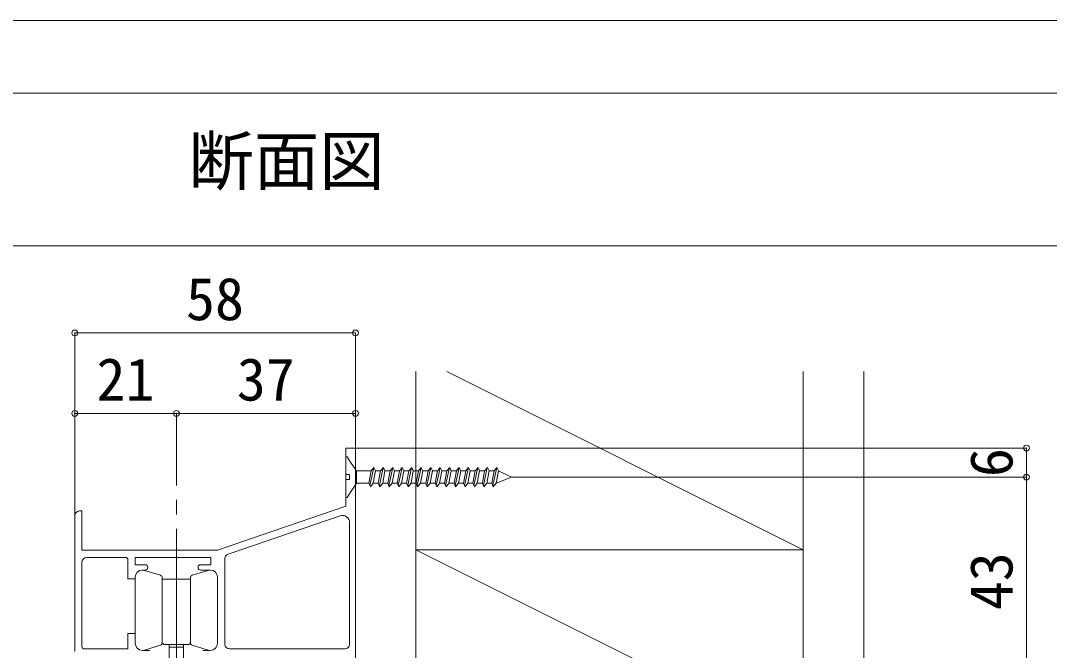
# Model space of a CAD drawing. Units: millimetres on the paper, enlarged 10 times, with parts at other scales. Extents: x -1985 to 2015, y -1370 to 1400.
# Drawn here: x -962 to -254, y 966 to 1400 of the extents above; entities that cross this region are included whole.
import ezdxf
from ezdxf.enums import TextEntityAlignment as Align

# ---------------------------------------------------------------- set-up
doc = ezdxf.new("R2010")
doc.units = ezdxf.units.MM
doc.header["$LTSCALE"] = 10
doc.header["$PDMODE"] = 32
doc.header["$PDSIZE"] = 4
doc.linetypes.add('CHAIN2', pattern=[12, 9, -1, 1, -1])
for name, color, linetype, lineweight in [('1-1_0', 7, 'Continuous', 20), ('2-0_18', 7, 'Continuous', 20), ('2-1', 7, 'Continuous', 20)]:
    doc.layers.add(name, color=color, linetype=linetype, lineweight=lineweight)
doc.styles.add('ＭＳ ゴシック', font='')
doc.styles.get('ＭＳ ゴシック').set_extended_font_data('MS Gothic')

msp = doc.modelspace()

# ---------------------------------------------------------------- linework, layer by layer
at = {"layer": '1-1_0'}
for p, q in [((-1935, 1350), (395, 1350)), ((-1935, 1350), (395, 1350)), ((-1935, 1245), (395, 1245)), ((-1935, 1245), (395, 1245))]:
    msp.add_line(p, q, dxfattribs=at)
msp.add_lwpolyline([(-1985, -1370), (2015, -1370), (2015, 1400), (-1985, 1400)], dxfattribs=at)
at = {"layer": '2-0_18', "color": 4, "lineweight": 9}
for p, q in [((-731.78, 1184.95), (-731.78, 1158.48)), ((-855.11, 1129.6), (-925.11, 1129.6)), ((-731.78, 1129.6), (-855.11, 1129.6)), ((-269.77, 1105.74), (-731.78, 1105.74)), ((-269.77, 1105.74), (-269.77, 1085.74)), ((-269.77, 1085.74), (-624.42, 1085.74)), ((-269.77, 1085.74), (-269.77, 942.41))]:
    msp.add_line(p, q, dxfattribs=at)
at = {"layer": '2-0_18'}
for p, q in [((-423.45, 1035.74), (-668.93, 1158.48)), ((-738.45, 1105.74), (-731.78, 1105.74)), ((-738.45, 1065.74), (-738.45, 1105.74)), ((-716.04, 1081.47), (-714.99, 1079.07)), ((-738.45, 1065.74), (-826.78, 1035.41)), ((-925.11, 1059.07), (-925.11, 965.74)), ((-921.78, 1062.41), (-920.11, 1062.41)), ((-920.11, 1035.41), (-920.11, 1062.41)), ((-819.53, 1032.61), (-742.4, 1059.09)), ((-735.78, 1054.36), (-735.78, 970.74)), ((-920.11, 1035.41), (-826.78, 1035.41)), ((-423.45, 1035.74), (-690.11, 1035.74)), ((-423.45, 902.41), (-690.11, 1035.74)), ((-890.11, 1030.41), (-916.78, 1030.41)), ((-888.45, 1028.74), (-888.45, 1015.74)), ((-883.45, 1030.41), (-883.45, 1025.41)), ((-821.78, 1029.46), (-821.78, 970.74)), ((-920.11, 1027.07), (-920.11, 969.07)), ((-876.45, 1025.41), (-883.45, 1025.41)), ((-878.45, 1021.74), (-876.45, 1021.74)), ((-865.95, 1018.1), (-876.97, 1021.51)), ((-874.78, 1023.74), (-874.78, 1023.41)), ((-844.27, 1018.1), (-833.26, 1021.51)), ((-840.11, 1023.74), (-840.11, 1023.41)), ((-838.45, 1025.41), (-831.45, 1025.41)), ((-831.78, 1021.74), (-838.45, 1021.74)), ((-888.45, 1015.74), (-883.45, 1015.74)), ((-883.45, 1016.74), (-883.45, 1015.74)), ((-883.45, 1016.74), (-883.45, 978.07)), ((-864.78, 972.07), (-864.78, 1016.51)), ((-845.45, 1015.41), (-864.78, 1015.41)), ((-845.45, 972.07), (-845.45, 1016.51)), ((-826.78, 971.41), (-826.78, 1016.74)), ((-888.45, 967.41), (-888.45, 978.07)), ((-888.45, 978.07), (-883.45, 978.07)), ((-883.45, 971.41), (-883.45, 978.07)), ((-918.45, 967.41), (-888.45, 967.41)), ((-873.45, 966.41), (-878.45, 966.41)), ((-865.95, 970.04), (-876.97, 966.63)), ((-863.11, 970.41), (-847.11, 970.41)), ((-860.16, 970.41), (-860.16, 935.74)), ((-860.16, 968.74), (-850.16, 968.74)), ((-850.16, 935.74), (-850.16, 970.41)), ((-844.27, 970.04), (-833.26, 966.63)), ((-831.78, 966.41), (-836.78, 966.41)), ((-818.45, 967.41), (-739.11, 967.41))]:
    msp.add_line(p, q, dxfattribs=at)
at = {"layer": '2-0_18', "color": 4, "linetype": 'CHAIN2', "lineweight": 9}
msp.add_line((-855.11, 0), (-855.11, 1129.6), dxfattribs=at)
at = {"layer": '2-0_18', "color": 4, "lineweight": 9}
msp.add_lwpolyline([(-731.78, 1184.95), (-925.11, 1184.95), (-925.11, 1059.07)], dxfattribs=at)
at = {"layer": '2-0_18'}
msp.add_lwpolyline([(-883.45, 1030.41), (-831.45, 1030.41), (-831.45, 1025.41)], dxfattribs=at)
for centre, radius, start, end in [((-921.78, 1059.07), 3.33, 90, 180), ((-740.78, 1054.36), 5, 0, 108.95228), ((-916.78, 1027.07), 3.33, 90, 180), ((-890.11, 1028.74), 1.67, 0, 90), ((-818.45, 1029.46), 3.33, 108.95228, 180), ((-878.45, 1016.74), 5, 90, 180), ((-876.45, 1023.74), 1.67, 0, 90), ((-876.45, 1023.41), 1.67, 270, 0), ((-838.45, 1023.74), 1.67, 90, 180), ((-838.45, 1023.41), 1.67, 180, 270), ((-831.78, 1016.74), 5, 0, 90), ((-866.45, 1016.51), 1.67, 0, 72.78483), ((-843.78, 1016.51), 1.67, 107.21517, 180), ((-878.45, 971.41), 5, 180, 270), ((-866.45, 971.63), 1.67, 287.21517, 0), ((-863.11, 972.07), 1.67, 180, 270), ((-847.11, 972.07), 1.67, 270, 0), ((-843.78, 971.63), 1.67, 180, 252.78483), ((-831.78, 971.41), 5, 270, 0), ((-818.45, 970.74), 3.33, 180, 270), ((-739.11, 970.74), 3.33, 270, 0), ((-918.45, 969.07), 1.67, 180, 270)]:
    msp.add_arc(centre, radius, start, end, dxfattribs=at)
at = {"layer": '2-0_18', "color": 4}
for p in [(-925.11, 1184.95), (-731.78, 1184.95), (-925.11, 1129.6), (-855.11, 1129.6), (-731.78, 1129.6), (-269.77, 1105.74), (-269.77, 1085.74)]:
    msp.add_point(p, dxfattribs=at)
at = {"layer": '2-1'}
for p, q in [((-731.78, 1158.48), (-731.78, 503.6)), ((-690.11, 1158.48), (-690.11, 902.41)), ((-423.45, 1158.48), (-423.45, 902.41)), ((-381.78, 1158.48), (-381.78, 503.6)), ((-731.78, 1145.12), (-731.78, 1101.4)), ((-731.78, 1023.07), (-731.78, 1136.41)), ((-738.45, 1099.74), (-737.58, 1099.74)), ((-738.45, 1099.07), (-738.45, 1087.47)), ((-737.58, 1099.74), (-735.13, 1096.09)), ((-735.13, 1096.09), (-731.11, 1090.1)), ((-721.83, 1079.87), (-719.14, 1092.27)), ((-715.34, 1079.85), (-712.63, 1092.27)), ((-708.83, 1079.87), (-706.13, 1092.27)), ((-702.33, 1079.87), (-699.63, 1092.27)), ((-695.83, 1079.87), (-693.13, 1092.27)), ((-689.33, 1079.85), (-686.62, 1092.27)), ((-688.47, 1090), (-686.52, 1092.41)), ((-686.52, 1092.41), (-685.45, 1090)), ((-682.69, 1079.85), (-679.99, 1092.27)), ((-681.83, 1090), (-679.88, 1092.41)), ((-679.88, 1092.41), (-678.82, 1090)), ((-675.33, 1090), (-674.18, 1091.42)), ((-674.18, 1091.42), (-673.38, 1092.41)), ((-674.18, 1089.09), (-673.49, 1092.27)), ((-673.38, 1092.41), (-672.32, 1090)), ((-669.68, 1079.87), (-666.98, 1092.27)), ((-663.18, 1079.87), (-660.48, 1092.27)), ((-656.68, 1079.87), (-653.98, 1092.27)), ((-650.18, 1079.85), (-647.48, 1092.27)), ((-643.67, 1079.87), (-640.98, 1092.27)), ((-637.22, 1079.85), (-634.52, 1092.27)), ((-636.36, 1090), (-634.41, 1092.41)), ((-634.41, 1092.41), (-633.35, 1090)), ((-735.85, 1087.47), (-738.45, 1087.47)), ((-731.11, 1090.1), (-731.11, 1081.38)), ((-731.11, 1090), (-720.98, 1090)), ((-722.55, 1081.49), (-720.98, 1090)), ((-719.54, 1081.46), (-717.97, 1090)), ((-717.97, 1090), (-714.48, 1090)), ((-716.05, 1081.47), (-714.48, 1090)), ((-713.04, 1081.47), (-711.46, 1090)), ((-711.46, 1090), (-707.97, 1090)), ((-709.55, 1081.49), (-707.97, 1090)), ((-706.54, 1081.46), (-704.96, 1090)), ((-704.96, 1090), (-701.47, 1090)), ((-703.05, 1081.47), (-701.47, 1090)), ((-700.04, 1081.46), (-698.46, 1090)), ((-698.46, 1090), (-694.97, 1090)), ((-693.53, 1081.46), (-691.96, 1090)), ((-691.96, 1090), (-688.47, 1090)), ((-690.04, 1081.47), (-688.47, 1090)), ((-687.03, 1081.47), (-685.45, 1090)), ((-685.45, 1090), (-681.83, 1090)), ((-683.41, 1081.47), (-681.83, 1090)), ((-680.39, 1081.47), (-678.82, 1090)), ((-678.82, 1090), (-675.33, 1090)), ((-676.91, 1081.47), (-675.33, 1090)), ((-676.19, 1079.87), (-674.18, 1089.09)), ((-673.89, 1081.46), (-672.32, 1090)), ((-672.32, 1090), (-668.83, 1090)), ((-670.4, 1081.49), (-668.83, 1090)), ((-667.39, 1081.46), (-665.81, 1090)), ((-665.81, 1090), (-662.32, 1090)), ((-663.9, 1081.47), (-662.32, 1090)), ((-660.89, 1081.46), (-659.31, 1090)), ((-659.31, 1090), (-655.82, 1090)), ((-657.4, 1081.49), (-655.82, 1090)), ((-654.39, 1081.46), (-652.81, 1090)), ((-652.81, 1090), (-649.32, 1090)), ((-650.9, 1081.47), (-649.32, 1090)), ((-647.88, 1081.47), (-646.31, 1090)), ((-646.31, 1090), (-642.82, 1090)), ((-641.38, 1081.46), (-639.8, 1090)), ((-639.8, 1090), (-637.13, 1090)), ((-637.94, 1081.47), (-636.36, 1090)), ((-637.12, 1090), (-636.36, 1090)), ((-624.42, 1085.74), (-634.93, 1081.47)), ((-633.35, 1090), (-624.42, 1085.74)), ((-735.14, 1075.37), (-731.11, 1081.38)), ((-731.11, 1081.47), (-722.55, 1081.47)), ((-719.53, 1081.47), (-716.04, 1081.47)), ((-714.99, 1079.07), (-713.04, 1081.47)), ((-713.03, 1081.47), (-709.54, 1081.47)), ((-706.53, 1081.47), (-703.05, 1081.47)), ((-700.03, 1081.47), (-696.54, 1081.47)), ((-693.52, 1081.47), (-690.03, 1081.47)), ((-687.03, 1081.47), (-683.41, 1081.47)), ((-680.39, 1081.47), (-676.9, 1081.47)), ((-674.18, 1081.11), (-673.88, 1081.47)), ((-673.89, 1081.47), (-670.39, 1081.47)), ((-667.39, 1081.47), (-663.89, 1081.47)), ((-660.88, 1081.47), (-657.39, 1081.47)), ((-654.38, 1081.47), (-650.89, 1081.47)), ((-647.87, 1081.47), (-644.39, 1081.47)), ((-641.37, 1081.47), (-637.93, 1081.47)), ((-637.94, 1081.47), (-637.13, 1079.65)), ((-637.12, 1079.63), (-636.88, 1079.07)), ((-737.58, 1071.74), (-735.14, 1075.37))]:
    msp.add_line(p, q, dxfattribs=at)
for points in [[(-720.98, 1090), (-719.03, 1092.41), (-717.97, 1090)], [(-714.48, 1090), (-712.53, 1092.41), (-711.46, 1090)], [(-707.97, 1090), (-706.02, 1092.41), (-704.96, 1090)], [(-701.47, 1090), (-699.52, 1092.41), (-698.46, 1090)], [(-696.54, 1081.49), (-694.97, 1090), (-693.02, 1092.41), (-691.96, 1090)], [(-668.83, 1090), (-666.88, 1092.41), (-665.81, 1090)], [(-662.32, 1090), (-660.37, 1092.41), (-659.31, 1090)], [(-655.82, 1090), (-653.87, 1092.41), (-652.81, 1090)], [(-649.32, 1090), (-647.37, 1092.41), (-646.31, 1090)], [(-644.39, 1081.49), (-642.82, 1090), (-640.87, 1092.41), (-639.8, 1090)], [(-735.85, 1087.47), (-735.85, 1084.01), (-738.45, 1084.01), (-738.45, 1071.74), (-737.58, 1071.74)], [(-636.88, 1079.07), (-634.93, 1081.47), (-633.35, 1090)], [(-722.55, 1081.47), (-721.48, 1079.07), (-719.53, 1081.47)], [(-709.54, 1081.47), (-708.48, 1079.07), (-706.53, 1081.47)], [(-703.04, 1081.47), (-701.98, 1079.07), (-700.03, 1081.47)], [(-696.54, 1081.47), (-695.47, 1079.07), (-693.52, 1081.47)], [(-690.04, 1081.47), (-688.98, 1079.07), (-687.03, 1081.47)], [(-683.41, 1081.47), (-682.34, 1079.07), (-680.39, 1081.47)], [(-676.9, 1081.47), (-675.83, 1079.07), (-674.18, 1081.11)], [(-670.39, 1081.47), (-669.33, 1079.07), (-667.38, 1081.47)], [(-663.89, 1081.47), (-662.83, 1079.07), (-660.88, 1081.47)], [(-657.39, 1081.47), (-656.33, 1079.07), (-654.38, 1081.47)], [(-650.9, 1081.47), (-649.83, 1079.07), (-647.88, 1081.47)], [(-644.39, 1081.47), (-643.32, 1079.07), (-641.37, 1081.47)]]:
    msp.add_lwpolyline(points, dxfattribs=at)

# ---------------------------------------------------------------- texts
at = {"layer": '1-1_0', "style": 'ＭＳ ゴシック'}
msp.add_text('断面図', height=32.99, dxfattribs=at).set_placement((-846.74, 1276.98), align=Align.BOTTOM_LEFT)
at = {"layer": '2-0_18', "style": 'ＭＳ ゴシック'}
for s, p in [('58', (-848.45, 1184.95)), ('21', (-910.11, 1129.6)), ('37', (-813.45, 1129.6))]:
    msp.add_text(s, height=29.33, dxfattribs=at).set_placement(p, align=Align.BOTTOM_LEFT)
for s, p in [('6', (-270.57, 1085.74)), ('43', (-270.57, 994.07))]:
    msp.add_text(s, height=29.33, rotation=90, dxfattribs=at).set_placement(p, align=Align.BOTTOM_LEFT)

doc.saveas('drawing.dxf')
